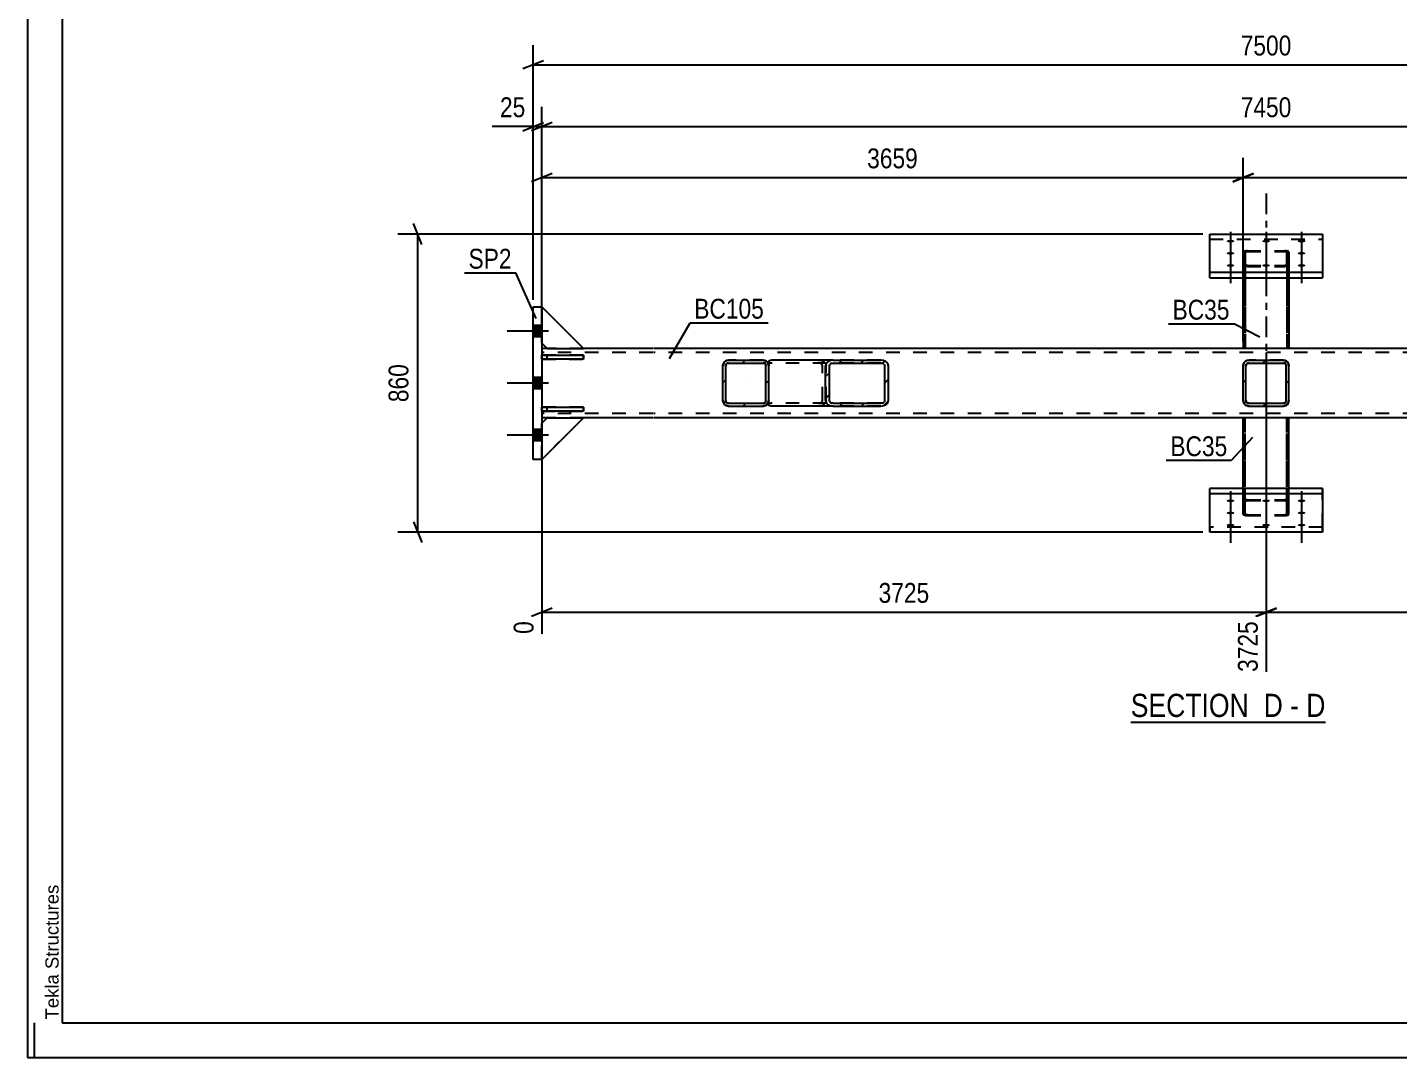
# Model space of a CAD drawing. Header units: millimetres. Extents: x 0 to 841, y 0 to 594.
# Drawn here: x 0 to 197.7, y 0 to 148.6 of the extents above; entities that cross this region are included whole.
import ezdxf

# ---------------------------------------------------------------- set-up
doc = ezdxf.new("R2010")
doc.units = ezdxf.units.MM
doc.linetypes.add('DXK_LINE_DOT2', pattern=[3.9198, 1.9599, -1.9599])
doc.linetypes.add('DXK_LINE_DOT3', pattern=[5.9187, 2.979, -0.9799, 0.9799, -0.9799])
doc.styles.add('Arial', font='ARIAL.TTF', dxfattribs={"height": 0.2})
doc.styles.add('Arial Narrow', font='ARIALN.TTF', dxfattribs={"height": 0.2})

# ---------------------------------------------------------------- blocks, each defined once
blk = doc.blocks.new('Unknown-389627663-1162')
at = {"color": 5, "linetype": 'Continuous'}
for p, q in [((0, 594), (0, 0)), ((5, 589), (5, 5)), ((1, 0), (1, 5)), ((5, 5), (836, 5)), ((0, 0), (841, 0))]:
    blk.add_line(p, q, dxfattribs=at)
at = {"color": 174, "linetype": 'Continuous', "style": 'Arial'}
blk.add_text('Tekla Structures', height=1.9102, rotation=90, dxfattribs=at).set_placement((4.5, 5.5))
blk = doc.blocks.new('Unknown-389627663-12 - 28343')
at = {"color": 6, "linetype": 'Continuous'}
blk.add_line((159.05, 48.37), (187.12, 48.37), dxfattribs=at)
at = {"color": 0, "linetype": 'Continuous'}
for points in [[(177.16, 49.12), (177.16, 52.62), (159.05, 52.62), (159.05, 49.12)], [(180.97, 49.12), (180.97, 52.62), (178.21, 52.62), (178.21, 49.12)], [(183.3, 49.12), (183.3, 52.62), (182.02, 52.62), (182.02, 49.12)], [(187.12, 49.12), (187.12, 52.62), (184.35, 52.62), (184.35, 49.12)]]:
    blk.add_wipeout(points, dxfattribs=at)
at = {"color": 7, "linetype": 'Continuous', "style": 'Arial Narrow'}
for s, p in [('SECTION ', (159.05, 49.12)), ('D', (178.21, 49.12)), ('D', (184.35, 49.12)), ('-', (182.02, 49.12))]:
    blk.add_text(s, height=3.34, dxfattribs=at).set_placement(p)
blk = doc.blocks.new('Part-389627663-28346 - 28343')
at = {"linetype": 'Continuous'}
h = blk.add_hatch(dxfattribs=at)
h.set_pattern_fill('', scale=0.7, style=0, pattern_type=0)
h.set_pattern_definition([(45, (106.3617, 94.02), (-1.57154, 1.57154), [])])
h.paths.add_polyline_path([(106.06, 93.96), (106.36, 94.02), (106.62, 94.19), (106.79, 94.45), (106.86, 94.76), (106.86, 99.76), (106.79, 100.07), (106.62, 100.32), (106.36, 100.5), (106.06, 100.56), (101.06, 100.56), (100.75, 100.5), (100.49, 100.32), (100.32, 100.07), (100.26, 99.76), (100.26, 94.76), (100.32, 94.45), (100.49, 94.19), (100.75, 94.02), (101.06, 93.96)])
h.paths.add_polyline_path([(100.9, 94.39), (100.77, 94.48), (100.69, 94.61), (100.66, 94.76), (100.66, 99.76), (100.69, 99.91), (100.77, 100.04), (100.9, 100.13), (101.06, 100.16), (106.06, 100.16), (106.21, 100.13), (106.34, 100.04), (106.43, 99.91), (106.46, 99.76), (106.46, 94.76), (106.43, 94.61), (106.34, 94.48), (106.21, 94.39), (106.06, 94.36), (101.06, 94.36)])
at = {"color": 7, "linetype": 'DXK_LINE_DOT2'}
for p, q in [((100.26, 99.76), (100.32, 100.07)), ((100.26, 94.76), (100.26, 99.76)), ((100.69, 99.91), (100.66, 99.76)), ((100.66, 94.76), (100.66, 99.76)), ((100.75, 100.5), (101.06, 100.56)), ((101.06, 100.16), (100.9, 100.13)), ((106.06, 100.56), (101.06, 100.56)), ((101.06, 100.16), (106.06, 100.16)), ((106.06, 100.56), (106.06, 100.56)), ((106.06, 100.56), (106.36, 100.5)), ((106.21, 100.13), (106.06, 100.16)), ((106.46, 99.76), (106.43, 99.91)), ((106.46, 94.76), (106.46, 99.76)), ((106.79, 100.07), (106.86, 99.76)), ((106.86, 94.76), (106.86, 99.76)), ((100.32, 94.45), (100.26, 94.76)), ((100.66, 94.76), (100.69, 94.61)), ((101.06, 93.96), (100.75, 94.02)), ((100.9, 94.39), (101.06, 94.36)), ((101.06, 94.36), (106.06, 94.36)), ((101.06, 93.96), (106.06, 93.96)), ((106.06, 94.36), (106.21, 94.39)), ((106.36, 94.02), (106.06, 93.96)), ((106.43, 94.61), (106.46, 94.76)), ((106.86, 94.76), (106.79, 94.45))]:
    blk.add_line(p, q, dxfattribs=at)
at = {"color": 2, "linetype": 'Continuous'}
for p, q in [((100.32, 100.07), (100.26, 99.76)), ((100.26, 99.76), (100.26, 99.76)), ((100.26, 94.76), (100.26, 99.76)), ((100.66, 99.76), (100.69, 99.91)), ((100.66, 99.76), (100.66, 99.76)), ((100.66, 94.76), (100.66, 99.76)), ((101.06, 100.56), (100.75, 100.5)), ((100.9, 100.13), (101.06, 100.16)), ((101.06, 100.56), (101.06, 100.56)), ((101.06, 100.56), (106.06, 100.56)), ((101.06, 100.16), (101.06, 100.16)), ((101.06, 100.16), (106.06, 100.16)), ((106.06, 100.56), (106.06, 100.56)), ((106.36, 100.5), (106.06, 100.56)), ((106.06, 100.16), (106.06, 100.16)), ((106.06, 100.16), (106.21, 100.13)), ((106.43, 99.91), (106.46, 99.76)), ((106.46, 99.76), (106.46, 99.76)), ((106.46, 94.76), (106.46, 99.76)), ((106.86, 99.76), (106.79, 100.07)), ((106.86, 99.76), (106.86, 99.76)), ((106.86, 94.76), (106.86, 99.76)), ((100.26, 94.76), (100.26, 94.76)), ((100.26, 94.76), (100.32, 94.45)), ((100.66, 94.76), (100.66, 94.76)), ((100.69, 94.61), (100.66, 94.76)), ((100.75, 94.02), (101.06, 93.96)), ((101.06, 94.36), (100.9, 94.39)), ((101.06, 94.36), (101.06, 94.36)), ((101.06, 94.36), (106.06, 94.36)), ((101.06, 93.96), (101.06, 93.96)), ((101.06, 93.96), (106.06, 93.96)), ((106.21, 94.39), (106.06, 94.36)), ((106.06, 94.36), (106.06, 94.36)), ((106.06, 93.96), (106.36, 94.02)), ((106.06, 93.96), (106.06, 93.96)), ((106.46, 94.76), (106.43, 94.61)), ((106.46, 94.76), (106.46, 94.76)), ((106.79, 94.45), (106.86, 94.76)), ((106.86, 94.76), (106.86, 94.76))]:
    blk.add_line(p, q, dxfattribs=at)
at = {"color": 7, "linetype": 'DXK_LINE_DOT3'}
blk.add_line((103.56, 97.26), (103.56, 97.26), dxfattribs=at)
at = {"color": 7, "linetype": 'DXK_LINE_DOT2'}
for centre, radius, start, end in [((101.06, 99.76), 0.8, 112.5, 157.5), ((101.06, 99.76), 0.4, 112.5, 157.5), ((106.06, 99.76), 0.4, 22.5, 67.5), ((106.06, 99.76), 0.8, 22.5, 67.5), ((101.06, 94.76), 0.8, 202.5, 247.5), ((101.06, 94.76), 0.4, 202.5, 247.5), ((106.06, 94.76), 0.4, 292.5, 337.5), ((106.06, 94.76), 0.8, 292.5, 337.5)]:
    blk.add_arc(centre, radius, start, end, dxfattribs=at)
at = {"color": 2, "linetype": 'Continuous'}
for centre, radius, start, end in [((101.06, 99.76), 0.8, 112.5, 157.5), ((101.06, 99.76), 0.4, 112.5, 157.5), ((106.06, 99.76), 0.4, 22.5, 67.5), ((106.06, 99.76), 0.8, 22.5, 67.5), ((101.06, 94.76), 0.8, 202.5, 247.5), ((101.06, 94.76), 0.4, 202.5, 247.5), ((106.06, 94.76), 0.4, 292.5, 337.5), ((106.06, 94.76), 0.8, 292.5, 337.5)]:
    blk.add_arc(centre, radius, start, end, dxfattribs=at)
blk = doc.blocks.new('Part-389627663-28345 - 28343')
at = {"linetype": 'Continuous'}
h = blk.add_hatch(dxfattribs=at)
h.set_pattern_fill('', scale=0.7, style=0, pattern_type=0)
h.set_pattern_definition([(45, (123.4467, 94.02), (-1.57154, 1.57154), [])])
h.paths.add_polyline_path([(123.03, 93.96), (123.45, 94.02), (123.8, 94.19), (124.04, 94.45), (124.12, 94.76), (124.12, 99.76), (124.04, 100.07), (123.8, 100.32), (123.45, 100.5), (123.03, 100.56), (116.16, 100.56), (115.74, 100.5), (115.39, 100.32), (115.15, 100.07), (115.06, 99.76), (115.06, 94.76), (115.15, 94.45), (115.39, 94.19), (115.74, 94.02), (116.16, 93.96)])
h.paths.add_polyline_path([(115.95, 94.39), (115.77, 94.48), (115.66, 94.61), (115.61, 94.76), (115.61, 99.76), (115.66, 99.91), (115.77, 100.04), (115.95, 100.13), (116.16, 100.16), (123.03, 100.16), (123.24, 100.13), (123.41, 100.04), (123.53, 99.91), (123.58, 99.76), (123.58, 94.76), (123.53, 94.61), (123.41, 94.48), (123.24, 94.39), (123.03, 94.36), (116.16, 94.36)])
at = {"color": 2, "linetype": 'Continuous'}
for p, q in [((106.86, 100.51), (107.18, 100.56)), ((106.86, 100.51), (106.86, 99.76)), ((116.16, 100.56), (107.18, 100.56)), ((115.15, 100.07), (115.06, 99.76)), ((115.06, 94.76), (115.06, 99.76)), ((115.61, 99.76), (115.66, 99.91)), ((115.61, 94.76), (115.61, 99.76)), ((116.16, 100.56), (115.74, 100.5)), ((115.95, 100.13), (116.16, 100.16)), ((116.16, 100.56), (123.03, 100.56)), ((116.16, 100.16), (123.03, 100.16)), ((123.45, 100.5), (123.03, 100.56)), ((123.03, 100.16), (123.24, 100.13)), ((123.53, 99.91), (123.58, 99.76)), ((123.58, 94.76), (123.58, 99.76)), ((124.12, 99.76), (124.04, 100.07)), ((124.12, 94.76), (124.12, 99.76)), ((106.86, 94.19), (106.86, 94.76)), ((106.86, 94.02), (106.86, 94.19)), ((106.86, 94.01), (106.86, 94.02)), ((107.18, 93.96), (106.86, 94.01)), ((116.16, 93.96), (107.18, 93.96)), ((115.06, 94.76), (115.15, 94.45)), ((115.66, 94.61), (115.61, 94.76)), ((115.74, 94.02), (116.16, 93.96)), ((116.16, 94.36), (115.95, 94.39)), ((116.16, 94.36), (123.03, 94.36)), ((116.16, 93.96), (123.03, 93.96)), ((123.24, 94.39), (123.03, 94.36)), ((123.03, 93.96), (123.45, 94.02)), ((123.58, 94.76), (123.53, 94.61)), ((124.04, 94.45), (124.12, 94.76))]:
    blk.add_line(p, q, dxfattribs=at)
at = {"color": 7, "linetype": 'DXK_LINE_DOT2'}
for p, q in [((106.97, 100.13), (106.86, 100.07)), ((106.86, 94.45), (106.86, 99.76)), ((107.18, 100.16), (106.97, 100.13)), ((123.03, 100.16), (107.18, 100.16)), ((114.04, 100.56), (114.46, 100.5)), ((114.25, 100.13), (114.04, 100.16)), ((114.59, 99.76), (114.55, 99.91)), ((114.59, 94.76), (114.59, 99.76)), ((115.06, 100.07), (115.14, 99.76)), ((115.14, 94.76), (115.14, 99.76)), ((123.03, 100.56), (116.16, 100.56)), ((106.86, 94.44), (106.97, 94.39)), ((106.86, 94.19), (106.86, 94.44)), ((106.97, 94.39), (107.18, 94.36)), ((123.03, 94.36), (107.18, 94.36)), ((114.04, 94.36), (114.25, 94.39)), ((114.46, 94.02), (114.04, 93.96)), ((114.55, 94.61), (114.59, 94.76)), ((115.14, 94.76), (115.06, 94.45)), ((123.03, 93.96), (116.16, 93.96))]:
    blk.add_line(p, q, dxfattribs=at)
for centre, radius, start, end in [((114.13, 99.64), 0.501, 32.4104, 75.4452), ((114.21, 99.53), 1, 32.4104, 75.4452), ((114.13, 94.87), 0.501, 284.5548, 327.5896), ((114.21, 94.99), 1, 284.5548, 327.5896)]:
    blk.add_arc(centre, radius, start, end, dxfattribs=at)
at = {"color": 2, "linetype": 'Continuous'}
for centre, radius, start, end in [((115.99, 99.53), 1, 104.5548, 147.5896), ((116.08, 99.64), 0.501, 104.5548, 147.5896), ((123.11, 99.64), 0.501, 32.4104, 75.4452), ((123.19, 99.53), 1, 32.4104, 75.4452), ((115.99, 94.99), 1, 212.4104, 255.4452), ((116.08, 94.87), 0.501, 212.4104, 255.4452), ((123.11, 94.87), 0.501, 284.5548, 327.5896), ((123.19, 94.99), 1, 284.5548, 327.5896)]:
    blk.add_arc(centre, radius, start, end, dxfattribs=at)
blk = doc.blocks.new('Part-389627663-28351 - 28343')
at = {"color": 7, "linetype": 'DXK_LINE_DOT3'}
blk.add_line((178.56, 101.66), (178.56, 69.9), dxfattribs=at)
at = {"color": 2, "linetype": 'Continuous'}
for p, q in [((175.26, 82.07), (175.26, 92.26)), ((181.86, 82.07), (181.86, 92.26))]:
    blk.add_line(p, q, dxfattribs=at)
at = {"color": 7, "linetype": 'DXK_LINE_DOT2'}
for p, q in [((181.86, 92.26), (175.26, 92.26)), ((175.26, 78.37), (175.26, 92.26)), ((175.56, 80.22), (175.56, 92.26)), ((175.56, 78.37), (175.56, 92.26)), ((175.56, 92.26), (175.56, 92.26)), ((181.56, 78.37), (181.56, 92.26)), ((181.56, 80.22), (181.56, 92.26)), ((181.86, 78.37), (181.86, 92.26)), ((175.26, 80.22), (175.26, 82.07)), ((181.86, 80.22), (181.86, 82.07)), ((175.3, 80.29), (175.26, 80.22)), ((175.26, 78.37), (175.26, 80.22)), ((175.43, 80.36), (175.3, 80.29)), ((175.63, 80.41), (175.43, 80.36)), ((175.56, 80.22), (175.58, 80.25)), ((175.56, 78.37), (175.56, 80.22)), ((175.58, 80.25), (175.64, 80.29)), ((175.86, 80.42), (175.63, 80.41)), ((175.64, 80.29), (175.74, 80.31)), ((175.74, 80.31), (175.86, 80.32)), ((175.86, 80.42), (181.26, 80.42)), ((175.86, 80.32), (181.26, 80.32)), ((181.49, 80.41), (181.26, 80.42)), ((181.26, 80.32), (181.37, 80.31)), ((181.37, 80.31), (181.47, 80.29)), ((181.47, 80.29), (181.53, 80.25)), ((181.68, 80.36), (181.49, 80.41)), ((181.53, 80.25), (181.56, 80.22)), ((181.56, 78.37), (181.56, 80.22)), ((181.81, 80.29), (181.68, 80.36)), ((181.86, 80.22), (181.81, 80.29)), ((181.86, 78.37), (181.86, 80.22)), ((175.26, 78.37), (175.3, 78.29)), ((175.3, 78.29), (175.43, 78.22)), ((175.43, 78.22), (175.63, 78.18)), ((175.58, 78.33), (175.56, 78.37)), ((175.64, 78.3), (175.58, 78.33)), ((175.63, 78.18), (175.86, 78.16)), ((175.74, 78.27), (175.64, 78.3)), ((175.86, 78.27), (175.74, 78.27)), ((175.86, 78.27), (181.26, 78.27)), ((175.86, 78.16), (181.26, 78.16)), ((181.37, 78.27), (181.26, 78.27)), ((181.26, 78.16), (181.49, 78.18)), ((181.47, 78.3), (181.37, 78.27)), ((181.53, 78.33), (181.47, 78.3)), ((181.49, 78.18), (181.68, 78.22)), ((181.56, 78.37), (181.53, 78.33)), ((181.68, 78.22), (181.81, 78.29)), ((181.81, 78.29), (181.86, 78.37))]:
    blk.add_line(p, q, dxfattribs=at)
blk = doc.blocks.new('Part-389627663-28355 - 28343')
at = {"color": 2, "linetype": 'Continuous'}
for p, q in [((72.91, 86.26), (72.91, 108.26)), ((72.91, 108.26), (74.16, 108.26)), ((74.16, 108.26), (74.16, 86.26)), ((74.16, 86.26), (72.91, 86.26))]:
    blk.add_line(p, q, dxfattribs=at)
blk = doc.blocks.new('Part-389627663-28367 - 28343')
at = {"color": 7, "linetype": 'DXK_LINE_DOT2'}
for p, q in [((80.16, 101.31), (74.16, 101.31)), ((74.16, 101.31), (74.16, 100.71)), ((74.16, 100.71), (74.16, 101.31)), ((74.91, 100.71), (74.91, 101.31)), ((80.16, 100.71), (80.16, 101.31)), ((74.16, 100.71), (80.16, 100.71))]:
    blk.add_line(p, q, dxfattribs=at)
blk = doc.blocks.new('Part-389627663-28368 - 28343')
at = {"color": 7, "linetype": 'DXK_LINE_DOT2'}
for p, q in [((80.16, 93.81), (74.16, 93.81)), ((74.16, 93.81), (74.16, 93.21)), ((74.16, 93.21), (74.16, 93.81)), ((74.16, 93.21), (80.16, 93.21)), ((74.91, 93.21), (74.91, 93.81)), ((80.16, 93.21), (80.16, 93.81))]:
    blk.add_line(p, q, dxfattribs=at)
blk = doc.blocks.new('Part-389627663-28369 - 28343')
at = {"color": 2, "linetype": 'Continuous'}
for p, q in [((74.16, 101.31), (80.16, 101.31)), ((74.16, 101.31), (74.16, 100.71)), ((80.16, 101.31), (80.16, 100.71)), ((80.16, 100.71), (74.16, 100.71))]:
    blk.add_line(p, q, dxfattribs=at)
at = {"color": 7, "linetype": 'DXK_LINE_DOT2'}
for p, q in [((74.16, 100.71), (74.16, 101.31)), ((74.91, 100.71), (74.91, 101.31))]:
    blk.add_line(p, q, dxfattribs=at)
blk = doc.blocks.new('Part-389627663-28370 - 28343')
at = {"color": 2, "linetype": 'Continuous'}
for p, q in [((74.16, 93.81), (80.16, 93.81)), ((74.16, 93.81), (74.16, 93.21)), ((80.16, 93.21), (74.16, 93.21)), ((80.16, 93.81), (80.16, 93.21))]:
    blk.add_line(p, q, dxfattribs=at)
at = {"color": 7, "linetype": 'DXK_LINE_DOT2'}
for p, q in [((74.16, 93.21), (74.16, 93.81)), ((74.91, 93.21), (74.91, 93.81))]:
    blk.add_line(p, q, dxfattribs=at)
blk = doc.blocks.new('Part-389627663-28371 - 28343')
at = {"color": 7, "linetype": 'DXK_LINE_DOT2'}
for p, q in [((74.16, 91.51), (74.91, 92.26)), ((80.16, 92.26), (74.16, 86.26)), ((74.16, 86.26), (74.16, 91.51)), ((74.16, 91.51), (74.16, 86.26)), ((74.91, 92.26), (80.16, 92.26))]:
    blk.add_line(p, q, dxfattribs=at)
blk = doc.blocks.new('Part-389627663-28372 - 28343')
at = {"color": 2, "linetype": 'Continuous'}
for p, q in [((74.16, 91.51), (74.91, 92.26)), ((80.16, 92.26), (74.16, 86.26)), ((74.91, 92.26), (80.16, 92.26))]:
    blk.add_line(p, q, dxfattribs=at)
at = {"color": 7, "linetype": 'DXK_LINE_DOT2'}
for p, q in [((74.16, 86.26), (74.16, 91.51)), ((74.16, 91.51), (74.16, 86.26))]:
    blk.add_line(p, q, dxfattribs=at)
blk = doc.blocks.new('Part-389627663-28373 - 28343')
at = {"color": 7, "linetype": 'DXK_LINE_DOT2'}
for p, q in [((74.16, 91.51), (74.91, 92.26)), ((80.16, 92.26), (74.16, 86.26)), ((74.16, 86.26), (74.16, 91.51)), ((74.16, 91.51), (74.16, 86.26)), ((74.91, 92.26), (80.16, 92.26))]:
    blk.add_line(p, q, dxfattribs=at)
blk = doc.blocks.new('Part-389627663-28374 - 28343')
at = {"color": 7, "linetype": 'DXK_LINE_DOT2'}
for p, q in [((80.16, 102.26), (74.16, 108.26)), ((74.16, 108.26), (74.16, 103.01)), ((74.16, 103.01), (74.16, 108.26)), ((74.16, 103.01), (74.91, 102.26)), ((74.91, 102.26), (80.16, 102.26))]:
    blk.add_line(p, q, dxfattribs=at)
blk = doc.blocks.new('Part-389627663-28375 - 28343')
at = {"color": 2, "linetype": 'Continuous'}
for p, q in [((80.16, 102.26), (74.16, 108.26)), ((74.16, 103.01), (74.91, 102.26)), ((74.91, 102.26), (80.16, 102.26))]:
    blk.add_line(p, q, dxfattribs=at)
at = {"color": 7, "linetype": 'DXK_LINE_DOT2'}
for p, q in [((74.16, 108.26), (74.16, 103.01)), ((74.16, 103.01), (74.16, 108.26))]:
    blk.add_line(p, q, dxfattribs=at)
blk = doc.blocks.new('Part-389627663-28376 - 28343')
at = {"color": 7, "linetype": 'DXK_LINE_DOT2'}
for p, q in [((80.16, 102.26), (74.16, 108.26)), ((74.16, 108.26), (74.16, 103.01)), ((74.16, 103.01), (74.16, 108.26)), ((74.16, 103.01), (74.91, 102.26)), ((74.91, 102.26), (80.16, 102.26))]:
    blk.add_line(p, q, dxfattribs=at)
blk = doc.blocks.new('Part-389627663-28378 - 28343')
at = {"color": 7, "linetype": 'DXK_LINE_DOT3'}
blk.add_line((178.56, 124.62), (178.56, 92.86), dxfattribs=at)
at = {"color": 7, "linetype": 'DXK_LINE_DOT2'}
for p, q in [((175.3, 116.23), (175.26, 116.15)), ((175.26, 114.3), (175.26, 116.15)), ((175.26, 116.15), (175.26, 102.26)), ((175.43, 116.29), (175.3, 116.23)), ((175.63, 116.34), (175.43, 116.29)), ((175.56, 116.15), (175.58, 116.19)), ((175.56, 114.3), (175.56, 116.15)), ((175.56, 116.15), (175.56, 102.26)), ((175.58, 116.19), (175.64, 116.22)), ((175.86, 116.35), (175.63, 116.34)), ((175.64, 116.22), (175.74, 116.24)), ((175.74, 116.24), (175.86, 116.25)), ((175.86, 116.35), (181.26, 116.35)), ((175.86, 116.25), (181.26, 116.25)), ((181.49, 116.34), (181.26, 116.35)), ((181.26, 116.25), (181.37, 116.24)), ((181.37, 116.24), (181.47, 116.22)), ((181.47, 116.22), (181.53, 116.19)), ((181.68, 116.29), (181.49, 116.34)), ((181.53, 116.19), (181.56, 116.15)), ((181.56, 114.3), (181.56, 116.15)), ((181.56, 116.15), (181.56, 102.26)), ((181.81, 116.23), (181.68, 116.29)), ((181.86, 116.15), (181.81, 116.23)), ((181.86, 114.3), (181.86, 116.15)), ((181.86, 116.15), (181.86, 102.26)), ((175.26, 114.3), (175.26, 112.45)), ((175.26, 114.3), (175.3, 114.22)), ((175.3, 114.22), (175.43, 114.16)), ((175.43, 114.16), (175.63, 114.11)), ((175.56, 114.3), (175.56, 102.26)), ((175.58, 114.26), (175.56, 114.3)), ((175.64, 114.23), (175.58, 114.26)), ((175.63, 114.11), (175.86, 114.1)), ((175.74, 114.21), (175.64, 114.23)), ((175.86, 114.2), (175.74, 114.21)), ((175.86, 114.2), (181.26, 114.2)), ((175.86, 114.1), (181.26, 114.1)), ((181.37, 114.21), (181.26, 114.2)), ((181.26, 114.1), (181.49, 114.11)), ((181.47, 114.23), (181.37, 114.21)), ((181.53, 114.26), (181.47, 114.23)), ((181.49, 114.11), (181.68, 114.16)), ((181.56, 114.3), (181.53, 114.26)), ((181.56, 114.3), (181.56, 102.26)), ((181.68, 114.16), (181.81, 114.22)), ((181.81, 114.22), (181.86, 114.3)), ((181.86, 114.3), (181.86, 112.45)), ((175.56, 102.26), (175.56, 102.26)), ((181.26, 102.26), (181.26, 102.26)), ((181.26, 102.26), (181.26, 102.26)), ((181.53, 102.26), (181.49, 102.26)), ((181.53, 102.26), (181.49, 102.26)), ((181.49, 102.26), (181.49, 102.26)), ((181.53, 102.26), (181.56, 102.26)), ((181.53, 102.26), (181.56, 102.26)), ((181.56, 102.26), (181.56, 102.26)), ((181.68, 102.26), (181.68, 102.26)), ((181.81, 102.26), (181.81, 102.26)), ((181.86, 102.26), (181.86, 102.26))]:
    blk.add_line(p, q, dxfattribs=at)
at = {"color": 2, "linetype": 'Continuous'}
for p, q in [((175.26, 112.45), (175.26, 102.26)), ((181.86, 112.45), (181.86, 102.26)), ((175.26, 102.26), (175.26, 102.26)), ((181.86, 102.26), (175.26, 102.26)), ((181.86, 102.26), (181.86, 102.26))]:
    blk.add_line(p, q, dxfattribs=at)
blk = doc.blocks.new('Part-389627663-28380 - 28343')
at = {"color": 2, "linetype": 'Continuous'}
for p, q in [((186.68, 82.07), (170.43, 82.07)), ((170.43, 81.32), (170.43, 82.07)), ((186.68, 81.32), (170.43, 81.32)), ((170.43, 75.76), (170.43, 81.32)), ((186.68, 82.07), (186.68, 81.32)), ((186.68, 81.32), (186.68, 75.76)), ((186.68, 75.76), (170.43, 75.76))]:
    blk.add_line(p, q, dxfattribs=at)
at = {"color": 7, "linetype": 'DXK_LINE_DOT2'}
for p, q in [((170.43, 76.51), (170.43, 82.07)), ((186.68, 76.51), (186.68, 82.07)), ((186.68, 76.51), (170.43, 76.51)), ((170.43, 76.51), (170.43, 75.76)), ((186.68, 75.76), (186.68, 76.51))]:
    blk.add_line(p, q, dxfattribs=at)
blk = doc.blocks.new('Part-389627663-28381 - 28343')
at = {"color": 2, "linetype": 'Continuous'}
for p, q in [((170.43, 113.2), (170.43, 118.76)), ((170.43, 118.76), (186.68, 118.76)), ((186.68, 118.76), (186.68, 113.2)), ((186.68, 113.2), (170.43, 113.2)), ((170.43, 112.45), (170.43, 113.2)), ((186.68, 113.2), (186.68, 112.45)), ((170.43, 112.45), (186.68, 112.45))]:
    blk.add_line(p, q, dxfattribs=at)
at = {"color": 7, "linetype": 'DXK_LINE_DOT2'}
blk.add_line((170.43, 118.01), (186.68, 118.01), dxfattribs=at)
blk = doc.blocks.new('Part-389627663-28396 - 28343')
at = {"linetype": 'Continuous'}
h = blk.add_hatch(dxfattribs=at)
h.set_pattern_fill('', scale=0.7, style=0, pattern_type=0)
h.set_pattern_definition([(45, (181.3617, 94.02), (-1.57154, 1.57154), [])])
h.paths.add_polyline_path([(181.06, 93.96), (181.36, 94.02), (181.62, 94.19), (181.79, 94.45), (181.86, 94.76), (181.86, 99.76), (181.79, 100.07), (181.62, 100.32), (181.36, 100.5), (181.06, 100.56), (176.06, 100.56), (175.75, 100.5), (175.49, 100.32), (175.32, 100.07), (175.26, 99.76), (175.26, 94.76), (175.32, 94.45), (175.49, 94.19), (175.75, 94.02), (176.06, 93.96)])
h.paths.add_polyline_path([(175.9, 94.39), (175.77, 94.48), (175.69, 94.61), (175.66, 94.76), (175.66, 99.76), (175.69, 99.91), (175.77, 100.04), (175.9, 100.13), (176.06, 100.16), (181.06, 100.16), (181.21, 100.13), (181.34, 100.04), (181.43, 99.91), (181.46, 99.76), (181.46, 94.76), (181.43, 94.61), (181.34, 94.48), (181.21, 94.39), (181.06, 94.36), (176.06, 94.36)])
at = {"color": 7, "linetype": 'DXK_LINE_DOT2'}
for p, q in [((175.26, 99.76), (175.32, 100.07)), ((175.26, 94.76), (175.26, 99.76)), ((175.69, 99.91), (175.66, 99.76)), ((175.66, 94.76), (175.66, 99.76)), ((175.75, 100.5), (176.06, 100.56)), ((176.06, 100.16), (175.9, 100.13)), ((181.06, 100.56), (176.06, 100.56)), ((176.06, 100.16), (181.06, 100.16)), ((181.06, 100.56), (181.06, 100.56)), ((181.06, 100.56), (181.36, 100.5)), ((181.21, 100.13), (181.06, 100.16)), ((181.46, 99.76), (181.43, 99.91)), ((181.46, 94.76), (181.46, 99.76)), ((181.79, 100.07), (181.86, 99.76)), ((181.86, 94.76), (181.86, 99.76)), ((175.32, 94.45), (175.26, 94.76)), ((175.66, 94.76), (175.69, 94.61)), ((176.06, 93.96), (175.75, 94.02)), ((175.9, 94.39), (176.06, 94.36)), ((176.06, 94.36), (181.06, 94.36)), ((176.06, 93.96), (181.06, 93.96)), ((181.06, 94.36), (181.21, 94.39)), ((181.36, 94.02), (181.06, 93.96)), ((181.43, 94.61), (181.46, 94.76)), ((181.86, 94.76), (181.79, 94.45))]:
    blk.add_line(p, q, dxfattribs=at)
at = {"color": 2, "linetype": 'Continuous'}
for p, q in [((175.32, 100.07), (175.26, 99.76)), ((175.26, 99.76), (175.26, 99.76)), ((175.26, 94.76), (175.26, 99.76)), ((175.66, 99.76), (175.69, 99.91)), ((175.66, 99.76), (175.66, 99.76)), ((175.66, 94.76), (175.66, 99.76)), ((176.06, 100.56), (175.75, 100.5)), ((175.9, 100.13), (176.06, 100.16)), ((176.06, 100.56), (176.06, 100.56)), ((176.06, 100.56), (181.06, 100.56)), ((176.06, 100.16), (176.06, 100.16)), ((176.06, 100.16), (181.06, 100.16)), ((181.06, 100.56), (181.06, 100.56)), ((181.36, 100.5), (181.06, 100.56)), ((181.06, 100.16), (181.06, 100.16)), ((181.06, 100.16), (181.21, 100.13)), ((181.43, 99.91), (181.46, 99.76)), ((181.46, 99.76), (181.46, 99.76)), ((181.46, 94.76), (181.46, 99.76)), ((181.86, 99.76), (181.79, 100.07)), ((181.86, 99.76), (181.86, 99.76)), ((181.86, 94.76), (181.86, 99.76)), ((175.26, 94.76), (175.26, 94.76)), ((175.26, 94.76), (175.32, 94.45)), ((175.66, 94.76), (175.66, 94.76)), ((175.69, 94.61), (175.66, 94.76)), ((175.75, 94.02), (176.06, 93.96)), ((176.06, 94.36), (175.9, 94.39)), ((176.06, 94.36), (176.06, 94.36)), ((176.06, 94.36), (181.06, 94.36)), ((176.06, 93.96), (176.06, 93.96)), ((176.06, 93.96), (181.06, 93.96)), ((181.21, 94.39), (181.06, 94.36)), ((181.06, 94.36), (181.06, 94.36)), ((181.06, 93.96), (181.36, 94.02)), ((181.06, 93.96), (181.06, 93.96)), ((181.46, 94.76), (181.43, 94.61)), ((181.46, 94.76), (181.46, 94.76)), ((181.79, 94.45), (181.86, 94.76)), ((181.86, 94.76), (181.86, 94.76))]:
    blk.add_line(p, q, dxfattribs=at)
at = {"color": 7, "linetype": 'DXK_LINE_DOT2'}
for centre, radius, start, end in [((176.06, 99.76), 0.8, 112.5, 157.5), ((176.06, 99.76), 0.4, 112.5, 157.5), ((181.06, 99.76), 0.4, 22.5, 67.5), ((181.06, 99.76), 0.8, 22.5, 67.5), ((176.06, 94.76), 0.8, 202.5, 247.5), ((176.06, 94.76), 0.4, 202.5, 247.5), ((181.06, 94.76), 0.4, 292.5, 337.5), ((181.06, 94.76), 0.8, 292.5, 337.5)]:
    blk.add_arc(centre, radius, start, end, dxfattribs=at)
at = {"color": 2, "linetype": 'Continuous'}
for centre, radius, start, end in [((176.06, 99.76), 0.8, 112.5, 157.5), ((176.06, 99.76), 0.4, 112.5, 157.5), ((181.06, 99.76), 0.4, 22.5, 67.5), ((181.06, 99.76), 0.8, 22.5, 67.5), ((176.06, 94.76), 0.8, 202.5, 247.5), ((176.06, 94.76), 0.4, 202.5, 247.5), ((181.06, 94.76), 0.4, 292.5, 337.5), ((181.06, 94.76), 0.8, 292.5, 337.5)]:
    blk.add_arc(centre, radius, start, end, dxfattribs=at)
blk = doc.blocks.new('Part-389627663-28399 - 28343')
at = {"color": 2, "linetype": 'Continuous'}
for p, q in [((74.91, 102.26), (74.16, 102.26)), ((90.16, 102.26), (80.16, 102.26)), ((266.86, 102.26), (90.26, 102.26)), ((74.91, 92.26), (74.16, 92.26)), ((90.16, 92.26), (80.16, 92.26)), ((266.86, 92.26), (90.26, 92.26))]:
    blk.add_line(p, q, dxfattribs=at)
at = {"color": 7, "linetype": 'DXK_LINE_DOT2'}
for p, q in [((74.16, 102.26), (74.16, 92.26)), ((90.16, 101.66), (74.16, 101.66)), ((80.16, 102.26), (74.91, 102.26)), ((266.86, 101.66), (90.26, 101.66)), ((90.16, 92.86), (74.16, 92.86)), ((80.16, 92.26), (74.91, 92.26)), ((266.86, 92.86), (90.26, 92.86))]:
    blk.add_line(p, q, dxfattribs=at)
blk = doc.blocks.new('Bolt-389627663-28402 - 28343')
at = {"linetype": 'Continuous'}
for points in [[(72.91, 105.58), (72.91, 103.93), (74.16, 103.93), (74.16, 105.58)], [(72.91, 105.58), (72.91, 103.93), (74.16, 103.93), (74.16, 105.58)], [(72.91, 105.58), (72.91, 103.93), (74.16, 103.93), (74.16, 105.58)], [(72.91, 105.58), (72.91, 103.93), (74.16, 103.93), (74.16, 105.58)], [(72.91, 98.08), (72.91, 96.43), (74.16, 96.43), (74.16, 98.08)], [(72.91, 98.08), (72.91, 96.43), (74.16, 96.43), (74.16, 98.08)], [(72.91, 90.58), (72.91, 88.93), (74.16, 88.93), (74.16, 90.58)], [(72.91, 90.58), (72.91, 88.93), (74.16, 88.93), (74.16, 90.58)], [(72.91, 90.58), (72.91, 88.93), (74.16, 88.93), (74.16, 90.58)], [(72.91, 90.58), (72.91, 88.93), (74.16, 88.93), (74.16, 90.58)]]:
    blk.add_hatch(color=1, dxfattribs=at).paths.add_polyline_path(points)
at = {"color": 1, "linetype": 'Continuous'}
for p, q in [((75.11, 104.76), (69.16, 104.76)), ((75.11, 104.76), (69.16, 104.76)), ((75.11, 104.76), (69.16, 104.76)), ((75.11, 104.76), (69.16, 104.76)), ((74.16, 105.58), (72.91, 105.58)), ((74.16, 105.58), (72.91, 105.58)), ((74.16, 105.58), (72.91, 105.58)), ((74.16, 105.58), (72.91, 105.58)), ((74.16, 103.93), (72.91, 103.93)), ((74.16, 103.93), (72.91, 103.93)), ((74.16, 103.93), (72.91, 103.93)), ((74.16, 103.93), (72.91, 103.93)), ((75.11, 97.26), (69.16, 97.26)), ((75.11, 97.26), (69.16, 97.26)), ((74.16, 98.08), (72.91, 98.08)), ((74.16, 98.08), (72.91, 98.08)), ((74.16, 96.43), (72.91, 96.43)), ((74.16, 96.43), (72.91, 96.43)), ((75.11, 89.76), (69.16, 89.76)), ((75.11, 89.76), (69.16, 89.76)), ((75.11, 89.76), (69.16, 89.76)), ((75.11, 89.76), (69.16, 89.76)), ((74.16, 90.58), (72.91, 90.58)), ((74.16, 90.58), (72.91, 90.58)), ((74.16, 90.58), (72.91, 90.58)), ((74.16, 90.58), (72.91, 90.58)), ((74.16, 88.93), (72.91, 88.93)), ((74.16, 88.93), (72.91, 88.93)), ((74.16, 88.93), (72.91, 88.93)), ((74.16, 88.93), (72.91, 88.93))]:
    blk.add_line(p, q, dxfattribs=at)
blk = doc.blocks.new('Bolt-389627663-28405 - 28343')
at = {"linetype": 'Continuous'}
for points in [[(173.43, 80.48), (173.54, 80.48), (173.65, 80.47), (173.75, 80.45), (173.84, 80.42), (173.91, 80.39), (173.95, 80.35), (173.98, 80.31), (173.98, 80.27), (173.95, 80.24), (173.91, 80.2), (173.84, 80.17), (173.75, 80.14), (173.65, 80.12), (173.54, 80.11), (173.43, 80.11), (173.32, 80.11), (173.21, 80.12), (173.11, 80.14), (173.02, 80.17), (172.95, 80.2), (172.91, 80.24), (172.88, 80.27), (172.88, 80.31), (172.91, 80.35), (172.95, 80.39), (173.02, 80.42), (173.11, 80.45), (173.21, 80.47), (173.32, 80.48)], [(178.56, 80.48), (178.67, 80.48), (178.78, 80.47), (178.88, 80.45), (178.96, 80.42), (179.03, 80.39), (179.08, 80.35), (179.1, 80.31), (179.1, 80.27), (179.08, 80.24), (179.03, 80.2), (178.96, 80.17), (178.88, 80.14), (178.78, 80.12), (178.67, 80.11), (178.56, 80.11), (178.44, 80.11), (178.33, 80.12), (178.23, 80.14), (178.15, 80.17), (178.08, 80.2), (178.03, 80.24), (178.01, 80.27), (178.01, 80.31), (178.03, 80.35), (178.08, 80.39), (178.15, 80.42), (178.23, 80.45), (178.33, 80.47), (178.44, 80.48)], [(183.68, 80.48), (183.79, 80.48), (183.9, 80.47), (184, 80.45), (184.09, 80.42), (184.16, 80.39), (184.2, 80.35), (184.23, 80.31), (184.23, 80.27), (184.2, 80.24), (184.16, 80.2), (184.09, 80.17), (184, 80.14), (183.9, 80.12), (183.79, 80.11), (183.68, 80.11), (183.57, 80.11), (183.46, 80.12), (183.36, 80.14), (183.27, 80.17), (183.2, 80.2), (183.16, 80.24), (183.13, 80.27), (183.13, 80.31), (183.16, 80.35), (183.2, 80.39), (183.27, 80.42), (183.36, 80.45), (183.46, 80.47), (183.57, 80.48)], [(173.43, 78.73), (173.54, 78.72), (173.65, 78.71), (173.75, 78.69), (173.84, 78.67), (173.91, 78.63), (173.95, 78.6), (173.98, 78.56), (173.98, 78.52), (173.95, 78.48), (173.91, 78.45), (173.84, 78.41), (173.75, 78.39), (173.65, 78.37), (173.54, 78.36), (173.43, 78.35), (173.32, 78.36), (173.21, 78.37), (173.11, 78.39), (173.02, 78.41), (172.95, 78.45), (172.91, 78.48), (172.88, 78.52), (172.88, 78.56), (172.91, 78.6), (172.95, 78.63), (173.02, 78.67), (173.11, 78.69), (173.21, 78.71), (173.32, 78.72)], [(183.68, 78.73), (183.79, 78.72), (183.9, 78.71), (184, 78.69), (184.09, 78.67), (184.16, 78.63), (184.2, 78.6), (184.23, 78.56), (184.23, 78.52), (184.2, 78.48), (184.16, 78.45), (184.09, 78.41), (184, 78.39), (183.9, 78.37), (183.79, 78.36), (183.68, 78.35), (183.57, 78.36), (183.46, 78.37), (183.36, 78.39), (183.27, 78.41), (183.2, 78.45), (183.16, 78.48), (183.13, 78.52), (183.13, 78.56), (183.16, 78.6), (183.2, 78.63), (183.27, 78.67), (183.36, 78.69), (183.46, 78.71), (183.57, 78.72)], [(173.43, 76.98), (173.54, 76.97), (173.65, 76.96), (173.75, 76.94), (173.84, 76.91), (173.91, 76.88), (173.95, 76.85), (173.98, 76.81), (173.98, 76.77), (173.95, 76.73), (173.91, 76.69), (173.84, 76.66), (173.75, 76.64), (173.65, 76.62), (173.54, 76.6), (173.43, 76.6), (173.32, 76.6), (173.21, 76.62), (173.11, 76.64), (173.02, 76.66), (172.95, 76.69), (172.91, 76.73), (172.88, 76.77), (172.88, 76.81), (172.91, 76.85), (172.95, 76.88), (173.02, 76.91), (173.11, 76.94), (173.21, 76.96), (173.32, 76.97)], [(178.56, 76.98), (178.67, 76.97), (178.78, 76.96), (178.88, 76.94), (178.96, 76.91), (179.03, 76.88), (179.08, 76.85), (179.1, 76.81), (179.1, 76.77), (179.08, 76.73), (179.03, 76.69), (178.96, 76.66), (178.88, 76.64), (178.78, 76.62), (178.67, 76.6), (178.56, 76.6), (178.44, 76.6), (178.33, 76.62), (178.23, 76.64), (178.15, 76.66), (178.08, 76.69), (178.03, 76.73), (178.01, 76.77), (178.01, 76.81), (178.03, 76.85), (178.08, 76.88), (178.15, 76.91), (178.23, 76.94), (178.33, 76.96), (178.44, 76.97)], [(183.68, 76.98), (183.79, 76.97), (183.9, 76.96), (184, 76.94), (184.09, 76.91), (184.16, 76.88), (184.2, 76.85), (184.23, 76.81), (184.23, 76.77), (184.2, 76.73), (184.16, 76.69), (184.09, 76.66), (184, 76.64), (183.9, 76.62), (183.79, 76.6), (183.68, 76.6), (183.57, 76.6), (183.46, 76.62), (183.36, 76.64), (183.27, 76.66), (183.2, 76.69), (183.16, 76.73), (183.13, 76.77), (183.13, 76.81), (183.16, 76.85), (183.2, 76.88), (183.27, 76.91), (183.36, 76.94), (183.46, 76.96), (183.57, 76.97)]]:
    blk.add_hatch(color=1, dxfattribs=at).paths.add_polyline_path(points)
at = {"color": 1, "linetype": 'Continuous'}
for p, q in [((173.43, 81.66), (173.43, 77.76)), ((178.56, 81.66), (178.56, 77.76)), ((183.68, 81.66), (183.68, 77.76)), ((173.43, 79.9), (173.43, 76)), ((183.68, 79.9), (183.68, 76)), ((173.43, 78.15), (173.43, 74.25)), ((178.56, 78.15), (178.56, 74.25)), ((183.68, 78.15), (183.68, 74.25))]:
    blk.add_line(p, q, dxfattribs=at)
blk = doc.blocks.new('Bolt-389627663-28406 - 28343')
at = {"linetype": 'Continuous'}
for points in [[(173.43, 117.54), (173.32, 117.55), (173.21, 117.56), (173.11, 117.58), (173.02, 117.6), (172.95, 117.64), (172.91, 117.67), (172.88, 117.71), (172.88, 117.75), (172.91, 117.79), (172.95, 117.82), (173.02, 117.86), (173.11, 117.88), (173.21, 117.9), (173.32, 117.91), (173.43, 117.92), (173.54, 117.91), (173.65, 117.9), (173.75, 117.88), (173.84, 117.86), (173.91, 117.82), (173.95, 117.79), (173.98, 117.75), (173.98, 117.71), (173.95, 117.67), (173.91, 117.64), (173.84, 117.6), (173.75, 117.58), (173.65, 117.56), (173.54, 117.55)], [(178.56, 117.54), (178.44, 117.55), (178.33, 117.56), (178.23, 117.58), (178.15, 117.6), (178.08, 117.64), (178.03, 117.67), (178.01, 117.71), (178.01, 117.75), (178.03, 117.79), (178.08, 117.82), (178.15, 117.86), (178.23, 117.88), (178.33, 117.9), (178.44, 117.91), (178.56, 117.92), (178.67, 117.91), (178.78, 117.9), (178.88, 117.88), (178.96, 117.86), (179.03, 117.82), (179.08, 117.79), (179.1, 117.75), (179.1, 117.71), (179.08, 117.67), (179.03, 117.64), (178.96, 117.6), (178.88, 117.58), (178.78, 117.56), (178.67, 117.55)], [(183.68, 117.54), (183.57, 117.55), (183.46, 117.56), (183.36, 117.58), (183.27, 117.6), (183.2, 117.64), (183.16, 117.67), (183.13, 117.71), (183.13, 117.75), (183.16, 117.79), (183.2, 117.82), (183.27, 117.86), (183.36, 117.88), (183.46, 117.9), (183.57, 117.91), (183.68, 117.92), (183.79, 117.91), (183.9, 117.9), (184, 117.88), (184.09, 117.86), (184.16, 117.82), (184.2, 117.79), (184.23, 117.75), (184.23, 117.71), (184.2, 117.67), (184.16, 117.64), (184.09, 117.6), (184, 117.58), (183.9, 117.56), (183.79, 117.55)], [(173.43, 115.79), (173.32, 115.79), (173.21, 115.81), (173.11, 115.83), (173.02, 115.85), (172.95, 115.88), (172.91, 115.92), (172.88, 115.96), (172.88, 116), (172.91, 116.04), (172.95, 116.07), (173.02, 116.1), (173.11, 116.13), (173.21, 116.15), (173.32, 116.16), (173.43, 116.17), (173.54, 116.16), (173.65, 116.15), (173.75, 116.13), (173.84, 116.1), (173.91, 116.07), (173.95, 116.04), (173.98, 116), (173.98, 115.96), (173.95, 115.92), (173.91, 115.88), (173.84, 115.85), (173.75, 115.83), (173.65, 115.81), (173.54, 115.79)], [(183.68, 115.79), (183.57, 115.79), (183.46, 115.81), (183.36, 115.83), (183.27, 115.85), (183.2, 115.88), (183.16, 115.92), (183.13, 115.96), (183.13, 116), (183.16, 116.04), (183.2, 116.07), (183.27, 116.1), (183.36, 116.13), (183.46, 116.15), (183.57, 116.16), (183.68, 116.17), (183.79, 116.16), (183.9, 116.15), (184, 116.13), (184.09, 116.1), (184.16, 116.07), (184.2, 116.04), (184.23, 116), (184.23, 115.96), (184.2, 115.92), (184.16, 115.88), (184.09, 115.85), (184, 115.83), (183.9, 115.81), (183.79, 115.79)], [(173.43, 114.04), (173.32, 114.04), (173.21, 114.05), (173.11, 114.07), (173.02, 114.1), (172.95, 114.13), (172.91, 114.17), (172.88, 114.21), (172.88, 114.24), (172.91, 114.28), (172.95, 114.32), (173.02, 114.35), (173.11, 114.38), (173.21, 114.4), (173.32, 114.41), (173.43, 114.41), (173.54, 114.41), (173.65, 114.4), (173.75, 114.38), (173.84, 114.35), (173.91, 114.32), (173.95, 114.28), (173.98, 114.24), (173.98, 114.21), (173.95, 114.17), (173.91, 114.13), (173.84, 114.1), (173.75, 114.07), (173.65, 114.05), (173.54, 114.04)], [(178.56, 114.04), (178.44, 114.04), (178.33, 114.05), (178.23, 114.07), (178.15, 114.1), (178.08, 114.13), (178.03, 114.17), (178.01, 114.21), (178.01, 114.24), (178.03, 114.28), (178.08, 114.32), (178.15, 114.35), (178.23, 114.38), (178.33, 114.4), (178.44, 114.41), (178.56, 114.41), (178.67, 114.41), (178.78, 114.4), (178.88, 114.38), (178.96, 114.35), (179.03, 114.32), (179.08, 114.28), (179.1, 114.24), (179.1, 114.21), (179.08, 114.17), (179.03, 114.13), (178.96, 114.1), (178.88, 114.07), (178.78, 114.05), (178.67, 114.04)], [(183.68, 114.04), (183.57, 114.04), (183.46, 114.05), (183.36, 114.07), (183.27, 114.1), (183.2, 114.13), (183.16, 114.17), (183.13, 114.21), (183.13, 114.24), (183.16, 114.28), (183.2, 114.32), (183.27, 114.35), (183.36, 114.38), (183.46, 114.4), (183.57, 114.41), (183.68, 114.41), (183.79, 114.41), (183.9, 114.4), (184, 114.38), (184.09, 114.35), (184.16, 114.32), (184.2, 114.28), (184.23, 114.24), (184.23, 114.21), (184.2, 114.17), (184.16, 114.13), (184.09, 114.1), (184, 114.07), (183.9, 114.05), (183.79, 114.04)]]:
    blk.add_hatch(color=1, dxfattribs=at).paths.add_polyline_path(points)
at = {"color": 1, "linetype": 'Continuous'}
for p, q in [((173.43, 119.09), (173.43, 115.19)), ((178.56, 119.09), (178.56, 115.19)), ((183.68, 119.09), (183.68, 115.19)), ((173.43, 117.34), (173.43, 113.44)), ((183.68, 117.34), (183.68, 113.44)), ((173.43, 115.59), (173.43, 111.69)), ((178.56, 115.59), (178.56, 111.69)), ((183.68, 115.59), (183.68, 111.69))]:
    blk.add_line(p, q, dxfattribs=at)
blk = doc.blocks.new('StraightDimension-389627663-28834 - 28343')
at = {"color": 7, "linetype": 'Continuous'}
for p, q in [((72.91, 109.26), (72.91, 146.01)), ((74.41, 143.76), (71.41, 142.56)), ((72.91, 143.16), (284.21, 143.16))]:
    blk.add_line(p, q, dxfattribs=at)
at = {"color": 0}
blk.add_wipeout([(182.81, 143.91), (182.81, 148.11), (174.3, 148.11), (174.3, 143.91)], dxfattribs=at)
at = {"color": 3, "style": 'Arial Narrow'}
blk.add_text('7500', height=2.863, dxfattribs=at).set_placement((174.9, 144.51))
blk = doc.blocks.new('StraightDimension-389627663-28769 - 28343')
at = {"color": 7, "linetype": 'Continuous'}
for p, q in [((72.91, 109.26), (72.91, 137.11)), ((74.16, 109.26), (74.16, 137.11)), ((71.41, 133.66), (74.41, 134.86)), ((75.66, 134.86), (72.66, 133.66)), ((72.91, 134.26), (74.16, 134.26))]:
    blk.add_line(p, q, dxfattribs=at)
at = {"color": 0}
blk.add_wipeout([(72.38, 135.01), (72.38, 139.21), (67.52, 139.21), (67.52, 135.01)], dxfattribs=at)
at = {"color": 7, "linetype": 'Continuous'}
blk.add_line((72.91, 134.26), (67, 134.26), dxfattribs=at)
blk.add_line((72.91, 134.26), (67, 134.26), dxfattribs=at)
at = {"color": 3, "style": 'Arial Narrow'}
blk.add_text('25', height=2.863, dxfattribs=at).set_placement((68.12, 135.61))
blk = doc.blocks.new('StraightDimension-389627663-28509 - 28343')
at = {"color": 7, "linetype": 'Continuous'}
for p, q in [((178.56, 101.26), (178.56, 55.62)), ((282.96, 91.26), (282.96, 55.62)), ((180.06, 64.83), (177.06, 63.63)), ((178.56, 64.23), (282.96, 64.23)), ((281.46, 63.63), (284.46, 64.83))]:
    blk.add_line(p, q, dxfattribs=at)
at = {"color": 0}
blk.add_wipeout([(235.01, 64.98), (235.01, 69.18), (226.5, 69.18), (226.5, 64.98)], dxfattribs=at)
at = {"color": 0, "linetype": 'Continuous'}
blk.add_wipeout([(282.36, 63.53), (278.16, 63.53), (278.16, 55.02), (282.36, 55.02)], dxfattribs=at)
at = {"color": 3, "style": 'Arial Narrow'}
blk.add_text('3725', height=2.863, dxfattribs=at).set_placement((227.1, 65.58))
at = {"color": 3, "linetype": 'Continuous', "style": 'Arial Narrow'}
blk.add_text('7450', height=2.863, rotation=90.0002, dxfattribs=at).set_placement((281.76, 55.62))
blk = doc.blocks.new('StraightDimension-389627663-28738 - 28343')
at = {"color": 7, "linetype": 'Continuous'}
for p, q in [((175.26, 103.26), (175.26, 129.74)), ((282.96, 103.26), (282.96, 129.74)), ((176.76, 127.49), (173.76, 126.29)), ((175.26, 126.89), (282.96, 126.89)), ((281.46, 126.29), (284.46, 127.49))]:
    blk.add_line(p, q, dxfattribs=at)
at = {"color": 0}
blk.add_wipeout([(233.36, 127.64), (233.36, 131.84), (224.85, 131.84), (224.85, 127.64)], dxfattribs=at)
at = {"color": 3, "style": 'Arial Narrow'}
blk.add_text('3791', height=2.863, dxfattribs=at).set_placement((225.45, 128.24))
blk = doc.blocks.new('StraightDimension-389627663-28712 - 28343')
at = {"color": 7, "linetype": 'Continuous'}
for p, q in [((169.43, 118.76), (53.42, 118.76)), ((56.87, 117.26), (55.67, 120.26)), ((56.27, 75.76), (56.27, 118.76)), ((55.67, 77.26), (56.87, 74.26)), ((169.43, 75.76), (53.42, 75.76))]:
    blk.add_line(p, q, dxfattribs=at)
at = {"color": 0}
blk.add_wipeout([(55.52, 100.6), (51.32, 100.6), (51.32, 93.92), (55.52, 93.92)], dxfattribs=at)
at = {"color": 3, "style": 'Arial Narrow'}
blk.add_text('860', height=2.863, rotation=90.0002, dxfattribs=at).set_placement((54.92, 94.52))
blk = doc.blocks.new('StraightDimension-389627663-28768 - 28343')
at = {"color": 7, "linetype": 'Continuous'}
for p, q in [((74.16, 109.26), (74.16, 137.11)), ((75.66, 134.86), (72.66, 133.66)), ((74.16, 134.26), (282.96, 134.26))]:
    blk.add_line(p, q, dxfattribs=at)
at = {"color": 0}
blk.add_wipeout([(182.81, 135.01), (182.81, 139.21), (174.3, 139.21), (174.3, 135.01)], dxfattribs=at)
at = {"color": 3, "style": 'Arial Narrow'}
blk.add_text('7450', height=2.863, dxfattribs=at).set_placement((174.9, 135.61))
blk = doc.blocks.new('StraightDimension-389627663-28510 - 28343')
at = {"color": 7, "linetype": 'Continuous'}
for p, q in [((178.56, 101.26), (178.56, 55.62)), ((74.16, 91.26), (74.16, 61.1)), ((75.66, 64.83), (72.66, 63.63)), ((74.16, 64.23), (178.56, 64.23)), ((177.06, 63.63), (180.06, 64.83))]:
    blk.add_line(p, q, dxfattribs=at)
at = {"color": 0}
blk.add_wipeout([(130.61, 64.98), (130.61, 69.18), (122.1, 69.18), (122.1, 64.98)], dxfattribs=at)
at = {"color": 0, "linetype": 'Continuous'}
for points in [[(73.56, 63.53), (69.36, 63.53), (69.36, 60.5), (73.56, 60.5)], [(177.96, 63.53), (173.76, 63.53), (173.76, 55.02), (177.96, 55.02)]]:
    blk.add_wipeout(points, dxfattribs=at)
at = {"color": 3, "style": 'Arial Narrow'}
blk.add_text('3725', height=2.863, dxfattribs=at).set_placement((122.7, 65.58))
at = {"color": 3, "linetype": 'Continuous', "style": 'Arial Narrow'}
for s, height, p in [('0', 2.86, (72.96, 61.1)), ('3725', 2.863, (177.36, 55.62))]:
    blk.add_text(s, height=height, rotation=90.0002, dxfattribs=at).set_placement(p)
blk = doc.blocks.new('StraightDimension-389627663-28739 - 28343')
at = {"color": 7, "linetype": 'Continuous'}
for p, q in [((74.16, 103.26), (74.16, 129.74)), ((175.26, 103.26), (175.26, 129.74)), ((75.66, 127.49), (72.66, 126.29)), ((74.16, 126.89), (175.26, 126.89)), ((173.76, 126.29), (176.76, 127.49))]:
    blk.add_line(p, q, dxfattribs=at)
at = {"color": 0}
blk.add_wipeout([(128.96, 127.64), (128.96, 131.84), (120.45, 131.84), (120.45, 127.64)], dxfattribs=at)
at = {"color": 3, "style": 'Arial Narrow'}
blk.add_text('3659', height=2.863, dxfattribs=at).set_placement((121.05, 128.24))
blk = doc.blocks.new('Mark-389627663-28700 - 28343')
at = {"color": 0}
blk.add_wipeout([(69.8, 113.77), (69.8, 116.77), (63.59, 116.77), (63.59, 113.77)], dxfattribs=at)
blk.add_wipeout([(69.8, 113.77), (69.8, 116.77), (63.59, 116.77), (63.59, 113.77)], dxfattribs=at)
at = {"color": 30, "linetype": 'Continuous'}
for p in [(62.99, 113.17), (73.33, 106.6)]:
    blk.add_line(p, (70.4, 113.17), dxfattribs=at)
at = {"color": 3, "style": 'Arial Narrow'}
blk.add_text('SP2', height=2.863, dxfattribs=at).set_placement((63.59, 113.77))
blk = doc.blocks.new('Mark-389627663-28705 - 28343')
at = {"color": 0}
blk.add_wipeout([(106.17, 106.56), (106.17, 109.56), (96.13, 109.56), (96.13, 106.56)], dxfattribs=at)
blk.add_wipeout([(106.17, 106.56), (106.17, 109.56), (96.13, 109.56), (96.13, 106.56)], dxfattribs=at)
at = {"color": 30, "linetype": 'Continuous'}
for p, q in [((92.56, 100.83), (95.53, 105.96)), ((95.53, 105.96), (106.77, 105.96))]:
    blk.add_line(p, q, dxfattribs=at)
at = {"color": 3, "style": 'Arial Narrow'}
blk.add_text('BC105', height=2.863, dxfattribs=at).set_placement((96.13, 106.56))
blk = doc.blocks.new('Mark-389627663-28716 - 28343')
at = {"color": 0}
blk.add_wipeout([(173.3, 106.42), (173.3, 109.42), (165.08, 109.42), (165.08, 106.42)], dxfattribs=at)
blk.add_wipeout([(173.3, 106.42), (173.3, 109.42), (165.08, 109.42), (165.08, 106.42)], dxfattribs=at)
at = {"color": 30, "linetype": 'Continuous'}
for p in [(164.48, 105.82), (177.64, 103.9)]:
    blk.add_line(p, (173.9, 105.82), dxfattribs=at)
at = {"color": 3, "style": 'Arial Narrow'}
blk.add_text('BC35', height=2.863, dxfattribs=at).set_placement((165.08, 106.42))
blk = doc.blocks.new('Mark-389627663-28720 - 28343')
at = {"color": 0}
blk.add_wipeout([(172.98, 86.73), (172.98, 89.73), (164.76, 89.73), (164.76, 86.73)], dxfattribs=at)
blk.add_wipeout([(172.98, 86.73), (172.98, 89.73), (164.76, 89.73), (164.76, 86.73)], dxfattribs=at)
at = {"color": 30, "linetype": 'Continuous'}
for p in [(176.59, 89.43), (164.16, 86.13)]:
    blk.add_line(p, (173.58, 86.13), dxfattribs=at)
at = {"color": 3, "style": 'Arial Narrow'}
blk.add_text('BC35', height=2.863, dxfattribs=at).set_placement((164.76, 86.73))

msp = doc.modelspace()

# ---------------------------------------------------------------- block references
for name in ['Unknown-389627663-1162', 'Part-389627663-28378 - 28343', 'Part-389627663-28381 - 28343', 'Bolt-389627663-28406 - 28343', 'Part-389627663-28355 - 28343', 'Part-389627663-28374 - 28343', 'Part-389627663-28375 - 28343', 'Part-389627663-28376 - 28343', 'Bolt-389627663-28402 - 28343', 'Part-389627663-28399 - 28343', 'Part-389627663-28367 - 28343', 'Part-389627663-28369 - 28343', 'Part-389627663-28351 - 28343', 'Part-389627663-28346 - 28343', 'Part-389627663-28345 - 28343', 'Part-389627663-28396 - 28343', 'Part-389627663-28368 - 28343', 'Part-389627663-28370 - 28343', 'Part-389627663-28371 - 28343', 'Part-389627663-28372 - 28343', 'Part-389627663-28373 - 28343', 'Part-389627663-28380 - 28343', 'Bolt-389627663-28405 - 28343']:
    msp.add_blockref(name, (0, 0))

# ---------------------------------------------------------------- next in the draw order: block references
for name in ['StraightDimension-389627663-28834 - 28343', 'StraightDimension-389627663-28509 - 28343', 'Unknown-389627663-12 - 28343']:
    msp.add_blockref(name, (0, 0))

# ---------------------------------------------------------------- next in the draw order: block references
for name in ['StraightDimension-389627663-28769 - 28343', 'StraightDimension-389627663-28738 - 28343']:
    msp.add_blockref(name, (0, 0))

# ---------------------------------------------------------------- next in the draw order: block references
msp.add_blockref('StraightDimension-389627663-28712 - 28343', (0, 0))

# ---------------------------------------------------------------- next in the draw order: block references
for name in ['StraightDimension-389627663-28768 - 28343', 'StraightDimension-389627663-28510 - 28343']:
    msp.add_blockref(name, (0, 0))

# ---------------------------------------------------------------- next in the draw order: block references
for name in ['StraightDimension-389627663-28739 - 28343', 'Mark-389627663-28720 - 28343']:
    msp.add_blockref(name, (0, 0))

# ---------------------------------------------------------------- next in the draw order: block references
for name in ['Mark-389627663-28700 - 28343', 'Mark-389627663-28705 - 28343', 'Mark-389627663-28716 - 28343']:
    msp.add_blockref(name, (0, 0))

doc.saveas('drawing.dxf')
